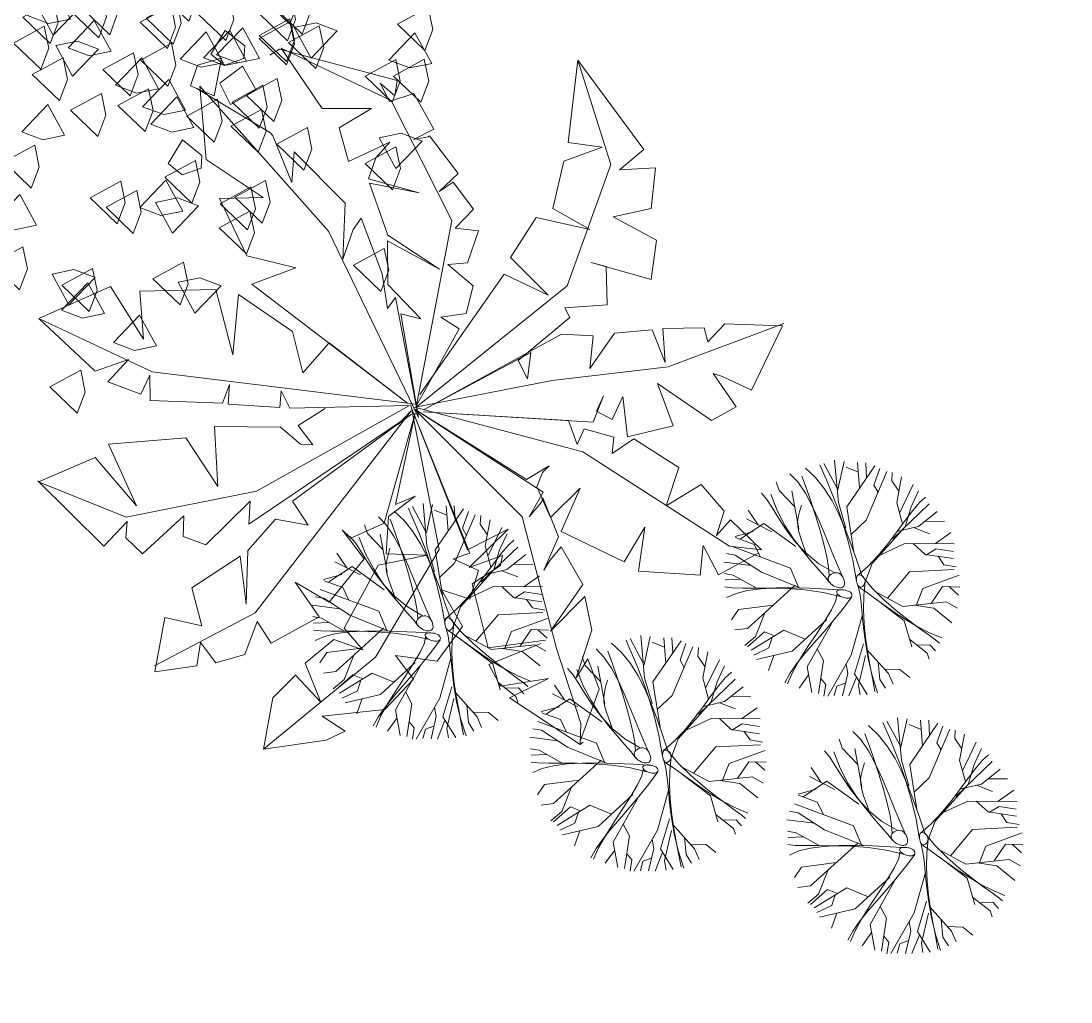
# Model space of a CAD drawing. Header units: metres. Extents: x 2 to 659295185, y -28 to 1124222152.
# Drawn here: x 658249.041 to 658249.581, y 1124143.642 to 1124144.146 of the extents above; entities that cross this region are included whole.
import ezdxf

# ---------------------------------------------------------------- set-up
doc = ezdxf.new("R2010")
doc.units = ezdxf.units.M
doc.header["$MEASUREMENT"] = 0
doc.linetypes.add('0', pattern=[0])
doc.layers.get('0').update_dxf_attribs({"linetype": 'CONTINUOUS'})
doc.layers.add('DPIC_Poligonal P2', color=7, linetype='CONTINUOUS', lineweight=50, true_color=0xcb6291)

# ---------------------------------------------------------------- blocks, each defined once
blk = doc.blocks.new('FRESNO2')
at = {"color": 104, "linetype": '0', "lineweight": 0}
for p, q in [((-0.033133, 1.482375), (-0.01042, 1.605001)), ((0.095371, 1.530395), (0.146164, 1.609675)), ((-0.6998850000000001, 1.269832), (-0.729486, 1.46336)), ((-0.503685, 1.183784), (-0.501721, 1.53555)), ((0.09592200000000001, 1.32882), (-0.033133, 1.482375)), ((0.096302, 1.189572), (0.095371, 1.530395)), ((0.5470119999999999, 1.35796), (0.550337, 1.550237)), ((-0.8472559999999999, 1.083394), (-1.004198, 1.296097)), ((-0.9084700000000001, 1.166357), (-0.896084, 1.355881)), ((-0.077096, 0.9483790000000001), (0.165081, 1.285241)), ((0.688527, 1.168302), (0.5470119999999999, 1.35796)), ((0.704357, 1.260486), (0.789399, 1.415019)), ((0.855932, 1.213757), (0.9078870000000001, 1.360232)), ((-0.637046, 0.8662), (-1.138461, 1.174904)), ((-0.234425, 0.7976949999999999), (-0.6998850000000001, 1.269832)), ((-0.353238, 0.918212), (-0.503685, 1.183784)), ((0.619308, 0.765204), (0.704357, 1.260486)), ((0.664671, 1.029378), (0.855932, 1.213757)), ((1.030939, 0.854899), (1.1564, 1.203282)), ((1.132525, 1.01346), (1.229103, 1.120618)), ((-1.11978, 0.892252), (-1.211133, 1.061474)), ((-0.710292, 0.549195), (-1.161043, 1.061705)), ((-0.539421, 1.107067), (-0.8472559999999999, 1.083394)), ((0.705094, 0.813045), (1.132525, 1.01346)), ((1.051085, 0.9108379999999999), (1.34643, 0.9986360000000001)), ((-1.006249, 0.225007), (-1.46554, 0.815742)), ((-1.235952, 0.6485609999999999), (-1.367479, 0.879801)), ((-1.066425, 0.570175), (-1.283805, 0.948045)), ((-1.165678, 0.742707), (-1.11978, 0.892252)), ((-0.37927, 0.9446180000000001), (-0.637046, 0.8662)), ((-0.067885, 0.4111859999999999), (-0.077096, 0.9483790000000001)), ((0.5846319999999999, 0.677421), (1.030939, 0.854899)), ((1.090778, 0.772367), (1.405648, 0.92084)), ((1.224517, 0.8354299999999999), (1.343979, 0.7622220000000001)), ((1.343979, 0.7622220000000001), (1.480495, 0.819398)), ((-1.28996, 0.589913), (-1.570971, 0.6729729999999999)), ((-1.065355, 0.584792), (-1.235952, 0.6485609999999999)), ((-0.147478, 0.314972), (-0.234425, 0.7976949999999999)), ((0.251665, 0.392955), (0.8377819999999999, 0.640584)), ((0.8377819999999999, 0.640584), (1.547995, 0.746614)), ((0.9928600000000001, 0.663736), (1.090778, 0.772367)), ((1.429831, 0.6155930000000001), (1.584515, 0.7011270000000001)), ((-1.457532, 0.253345), (-1.648322, 0.486858)), ((-1.084343, 0.325449), (-1.066425, 0.570175)), ((-0.186573, 0.532026), (-0.710292, 0.549195)), ((1.16614, 0.359915), (1.606522, 0.6107520000000001)), ((1.394813, 0.224202), (1.655307, 0.521825)), ((1.406681, 0.496924), (1.429831, 0.6155930000000001)), ((-1.274981, 0.176103), (-1.352861, 0.42498)), ((1.08596, 0.175098), (1.16614, 0.359915)), ((1.476309, 0.317313), (1.725384, 0.328561)), ((-1.336669, 0.224831), (-1.692587, 0.308799)), ((-1.083506, 0.024859), (-1.336669, 0.224831)), ((-0.631707, 0.037113), (-1.006249, 0.225007)), ((0.651413, 0.106011), (1.394813, 0.224202)), ((-0.9447450000000001, 0.036227), (-1.707564, 0.141451)), ((-1.214362, 0.010598), (-1.414114, -0.259055)), ((0.641299, 0.010186), (1.352069, -0.104039)), ((-1.316259, -0.126957), (-1.788447, -0.233112)), ((1.081021, -0.06047999999999999), (1.176507, -0.403431)), ((1.352069, -0.104039), (1.786767, -0.449843)), ((-1.414114, -0.259055), (-1.771544, -0.44646)), ((-0.420056, -0.30338), (-0.892494, -0.8178850000000001)), ((1.574731, -0.281168), (1.804584, -0.202624)), ((-0.916277, -0.458302), (-1.691874, -0.671099)), ((-1.571742, -0.341701), (-1.627454, -0.523778)), ((-0.60354, -0.503201), (-0.916277, -0.458302)), ((1.176507, -0.403431), (1.726925, -0.60447)), ((1.332314, -0.4603390000000001), (1.379044, -0.61738)), ((1.370367, -0.474238), (1.529889, -0.413114)), ((1.529889, -0.413114), (1.757759, -0.5251600000000001)), ((-1.627454, -0.523778), (-1.734799, -0.597784)), ((-1.362459, -0.5807180000000001), (-1.4095, -0.698072)), ((-0.628019, -0.62352), (-0.8636729999999999, -0.95681)), ((0.53215, -0.6229020000000001), (0.372252, -0.910408)), ((0.5101399999999999, -0.586515), (0.694444, -1.217672)), ((1.379044, -0.61738), (1.71976, -0.678014)), ((-1.4095, -0.698072), (-1.664365, -0.784067)), ((0.533118, -0.693882), (1.499715, -0.8543040000000001)), ((0.977974, -0.767713), (1.358873, -1.13952)), ((1.13688, -0.794086), (1.519399, -0.678937)), ((1.519399, -0.678937), (1.730763, -0.723202)), ((-0.892494, -0.8178850000000001), (-1.651176, -0.8688049999999999)), ((-1.428028, -0.8538290000000001), (-1.600025, -1.006901)), ((-1.238358, -0.8410979999999999), (-1.523476, -1.105357)), ((-0.8636729999999999, -0.95681), (-1.333865, -1.401922)), ((0.372252, -0.910408), (0.668832, -1.81946)), ((1.499715, -0.8543040000000001), (1.637431, -0.988049)), ((-1.418045, -1.007639), (-1.362222, -1.201129)), ((-1.015356, -1.085561), (-1.411157, -1.278743)), ((-1.026186, -1.110655), (-1.19443, -1.500501)), ((-0.172011, -1.179728), (-0.562158, -1.624429)), ((0.694444, -1.217672), (0.7397859999999999, -1.691744)), ((0.935533, -1.133319), (0.9979549999999999, -1.52851)), ((1.358873, -1.13952), (1.548543, -1.12679)), ((0.52385, -1.375071), (0.431622, -1.566087)), ((0.711755, -1.398663), (0.93214, -1.762001)), ((0.9777370000000001, -1.40051), (1.132988, -1.579269)), ((-0.402205, -1.44211), (-0.447868, -1.780207)), ((0.113931, -1.476094), (0.200144, -1.901952)), ((0.431622, -1.566087), (0.526814, -1.854043)), ((0.9979549999999999, -1.52851), (1.061806, -1.646787)), ((0.160041, -1.703854), (0.07709099999999999, -1.963553)), ((0.287343, -1.700539), (0.516848, -1.871147)), ((0.7397859999999999, -1.691744), (0.803636, -1.810021)), ((-0.447868, -1.780207), (-0.524057, -1.899128))]:
    blk.add_line(p, q, dxfattribs=at)
at = {"color": 100, "linetype": '0', "lineweight": 0}
for points in [[(-0.049097, 0.099957), (-0.058687890625, 0.2254140078125), (-0.0658955625, 0.3789904375), (-0.073703140625, 0.5547851484374999), (-0.08509375, 0.746897), (-0.103050515625, 0.9494248515625), (-0.1305565625, 1.1564675625), (-0.170595015625, 1.3621239921875), (-0.226149, 1.560493)], [(-0.213494, 0.014841), (-0.163194759765625, 0.2552464765625), (-0.134423390625, 0.5061092500000001), (-0.122266044921875, 0.7558382109375), (-0.121808875, 0.99284225), (-0.1281380332031249, 1.2055302578125), (-0.1363396718749999, 1.382311125), (-0.1414999433593749, 1.5115937421875), (-0.1387049999999999, 1.581787)], [(-0.05762100000000001, 0.05700599999999999), (0.0134538359375, 0.15182436328125), (0.1169734375, 0.26081840625), (0.2461335703125, 0.38577680859375), (0.39413, 0.52848825), (0.5541584921875, 0.69074141015625), (0.7194148125000001, 0.87432496875), (0.8830947265625, 1.08102760546875), (1.038394, 1.312638)], [(-0.174971, 0.11), (0.008961488281249985, 0.22618087890625), (0.18012234375, 0.35547478125), (0.34047865234375, 0.49542285546875), (0.4919975, 0.64356625), (0.6366459726562499, 0.79744611328125), (0.7763911562499999, 0.95460359375), (0.9132001367187499, 1.11257983984375), (1.04904, 1.268916)], [(-0.157045, 0.119539), (-0.453846, 0.022969), (-1.206638, 0.071233), (-1.502048, -0.04701499999999999), (-1.764383, -0.110895)], [(-0.16617, -0.041671), (-0.378590673828125, -0.0008140781249999997), (-0.6058807656249999, 0.018860125), (-0.838588880859375, 0.02340251562500001), (-1.067263625, 0.01886400000000001), (-1.282453603515625, 0.01129548437500001), (-1.474707421875, 0.006747875000000004), (-1.634573685546875, 0.011272078125), (-1.752601, 0.03091899999999999)], [(-0.09754600000000001, 0.002749), (-0.31380890234375, -0.241470884765625), (-0.50441728125, -0.486048578125), (-0.6699200195312499, -0.723351013671875), (-0.810866, -0.9457451250000001), (-0.9278041054687499, -1.145597845703125), (-1.02128321875, -1.315276109375), (-1.09185222265625, -1.447146849609375), (-1.14006, -1.533577)], [(-0.213494, 0.014841), (-0.353346462890625, -0.2016495703125), (-0.488813828125, -0.4160270625), (-0.6155528105468749, -0.6286237734375), (-0.729220125, -0.8397720000000001), (-0.825472486328125, -1.0498040390625), (-0.899966609375, -1.2590521875), (-0.948359208984375, -1.4678487421875), (-0.966307, -1.676526)], [(0.136447, 0.093712), (0.373256560546875, 0.10238066796875), (0.607224734375, 0.10002740625), (0.835559634765625, 0.09116981640625), (1.055469375, 0.0803255), (1.264162068359375, 0.07201205859375), (1.458845828125, 0.07074709374999999), (1.636728767578125, 0.08104820703124999), (1.795019, 0.107433)], [(0.247915, -0.104779), (0.33313917578125, -0.058454912109375), (0.48192671875, -0.02494910937500001), (0.67775777734375, 0.0001000917968749903), (0.9041125, 0.02105437499999999), (1.14447103515625, 0.04227542382812498), (1.38231353125, 0.06812492187499998), (1.60112013671875, 0.102964552734375), (1.784371, 0.151156)], [(0.111612, -0.037888), (0.273860109375, -0.268897775390625), (0.4343521875, -0.492198453125), (0.592498734375, -0.702893060546875), (0.74771025, -0.896084625), (0.899397234375, -1.066876173828125), (1.0469701875, -1.210370734375), (1.189839609375, -1.321671333984375), (1.327416, -1.395881)], [(0.237923, -0.041824), (0.35502107421875, -0.28965385546875), (0.49340890625, -0.52646609375), (0.64320653515625, -0.74867672265625), (0.7945340000000001, -0.9527017499999999), (0.93751133984375, -1.13495718359375), (1.06225859375, -1.29185903125), (1.15889580078125, -1.41982330078125), (1.217543, -1.515266)], [(-0.019199, -0.207989), (-0.1047274609375, -0.3756350546875), (-0.213484125, -0.5700521249999999), (-0.3346656640625, -0.7824916953125), (-0.45746875, -1.00420525), (-0.5710900546875, -1.2264442734375), (-0.66472625, -1.44046025), (-0.7275740078124999, -1.6375046640625), (-0.7488299999999999, -1.808829)], [(0.176418, -0.307941), (0.149532861328125, -0.414763119140625), (0.123125203125, -0.559032515625), (0.091871912109375, -0.734197998046875), (0.050449875, -0.933708375), (-0.006464021484375005, -1.151012455078125), (-0.084192890625, -1.379559046875), (-0.188059845703125, -1.612796958984375), (-0.323388, -1.844175)], [(0.096085, -0.374582), (0.002041134765625003, -0.460688537109375), (-0.107547359375, -0.584407234375), (-0.228102330078125, -0.7373097207031251), (-0.355045625, -0.9109676250000001), (-0.483799091796875, -1.096952576171875), (-0.609784578125, -1.286836203125), (-0.7284239316406249, -1.472190134765625), (-0.835139, -1.644586)], [(0.01269, -0.345009), (0.0514774609375, -0.611801654296875), (0.0473294375, -0.865052109375), (0.01152232031250001, -1.102341228515625), (-0.04466749999999999, -1.321249875), (-0.1099636328125, -1.519358912109375), (-0.1730896875, -1.694249203125), (-0.2227692734375, -1.843501611328125), (-0.247726, -1.964697)]]:
    blk.add_lwpolyline(points, dxfattribs=at)
for points in [[(-0.1686326666666667, -0.03880533333333333), (-0.1533214348958334, -0.03555932942708333), (-0.13661725, -0.02763211458333333), (-0.1193785026041667, -0.01595638411458333), (-0.1024635833333334, -0.001464833333333333), (-0.08673088281250002, 0.01490984244791667), (-0.07303879166666669, 0.03223494791666667), (-0.06224570052083335, 0.04957778776041666), (-0.05521, 0.06600566666666667), (-0.05255468880208333, 0.08073366796875), (-0.05396119791666667, 0.09356798958333333), (-0.05887556640625, 0.1044626080729167), (-0.06674383333333334, 0.1133715), (-0.07701203776041667, 0.1202486419270833), (-0.08912621875, 0.1250480104166667), (-0.1025324153645833, 0.12772358203125), (-0.1166766666666667, 0.1282293333333333), (-0.1310404088541667, 0.1265407747395833), (-0.1452466666666667, 0.1227195520833333), (-0.1589538619791667, 0.1168488450520833), (-0.1718204166666667, 0.1090118333333333), (-0.1835047526041667, 0.09929169661458333), (-0.1936652916666667, 0.08777161458333332), (-0.2019604557291667, 0.07453476692708332), (-0.2080486666666667, 0.05966433333333333), (-0.2116514674479167, 0.04337888671875), (-0.2127428854166667, 0.02643857291666666), (-0.2113600690104167, 0.00973893098958333), (-0.2075401666666667, -0.005824500000000002), (-0.2013203268229167, -0.01935618098958334), (-0.1927376979166667, -0.02996057291666667), (-0.1818294283854167, -0.03674213671875)], [(0.09370083333333334, 0.025075), (0.09763373209635418, 0.004156678710937501), (0.1051169296875, -0.0183395078125), (0.1154531155598958, -0.0414073935546875), (0.1279449791666667, -0.06404081249999999), (0.1418952099609375, -0.08523359863281249), (0.1566064973958333, -0.1039795859375), (0.1713815309244792, -0.1192726083984375), (0.185523, -0.1301065), (0.1984244449869792, -0.1357243486328125), (0.2098428098958333, -0.1363662578125), (0.2196258896484375, -0.1325215849609375), (0.2276214791666667, -0.1246796875), (0.2336773733723958, -0.1133299228515625), (0.2376413671875, -0.0989616484375), (0.2393612555338542, -0.0820642216796875), (0.2386848333333333, -0.063127), (0.2355306858723958, -0.0426824091796875), (0.2301005598958333, -0.0214351484375), (0.2226669925130209, -0.0001329853515624993), (0.2135025208333333, 0.0204763125), (0.2028796819661458, 0.0396449775390625), (0.1910710130208333, 0.0566252421875), (0.1783490511067709, 0.0706693388671875), (0.1649863333333333, 0.08102949999999999), (0.1513061370442708, 0.0871210791015625), (0.1378347005208334, 0.0890119140625), (0.1251490022786458, 0.08693296386718749), (0.1138260208333333, 0.0811151875), (0.1044427347005208, 0.0717895439453125), (0.09757612239583334, 0.0591869921875), (0.09380316243489584, 0.04353849121093751)], [(-0.02459566666666667, -0.2816205), (-0.01548702506510417, -0.3049721549479166), (-0.0009895963541666716, -0.3255642708333333), (0.01762012532552083, -0.34298401171875), (0.03906564583333332, -0.3568185416666667), (0.06207047102864582, -0.3666550247395833), (0.08535810677083332, -0.3720806249999999), (0.1076520589192708, -0.3726825065104166), (0.1276758333333333, -0.3680478333333333), (0.1443861090494792, -0.3579783665364583), (0.1576722578125, -0.3431342552083333), (0.1676568245442708, -0.3243902454427083), (0.1744623541666667, -0.3026210833333333), (0.1782113916015625, -0.2787015149739583), (0.1790264817708333, -0.2535062864583333), (0.1770301695963542, -0.2279101438802083), (0.172345, -0.2027878333333333), (0.1651150524088542, -0.1789787044270833), (0.1555705442708333, -0.1571805208333333), (0.1439632275390625, -0.1380556497395833), (0.1305448541666667, -0.1222664583333333), (0.1155671761067708, -0.1104753138020833), (0.09928194531250001, -0.1033445833333333), (0.08194091373697918, -0.1015366341145833), (0.06379583333333333, -0.1057138333333333), (0.04520686360677083, -0.1162407740885417), (0.02696779427083333, -0.132290953125), (0.009980822591145827, -0.1527400930989583), (-0.004851854166666674, -0.1764639166666666), (-0.01662803873697917, -0.202338146484375), (-0.02444553385416668, -0.2292385052083333), (-0.02740214225260418, -0.2560407154947916)]]:
    blk.add_lwpolyline(points, close=True, dxfattribs=at)
at = {"color": 3, "linetype": '0', "lineweight": 0}
blk.add_lwpolyline([(0.075343, -0.813753), (-0.01242642187500001, -0.959836896484375), (-0.08198856250000001, -1.071059046875), (-0.139900859375, -1.153983392578125), (-0.19272075, -1.215173875), (-0.247005671875, -1.261194435546875), (-0.3093130625, -1.298609015625), (-0.3862003593750001, -1.333981556640625), (-0.4842250000000001, -1.373876)], dxfattribs=at)
at = {"color": 104, "linetype": '0', "lineweight": 0}
blk.add_lwpolyline([(0.064814, -1.049086), (0.092542, -1.650265), (0.495555, -1.783703)], dxfattribs=at)
blk = doc.blocks.new('ARREGLO8')
at = {"color": 104, "linetype": 'Continuous', "lineweight": 0}
for points in [[(-0.1416336759927503, 0.350978681808634), (-0.1391776119927499, 0.3767685058085917), (-0.1539145719927575, 0.3720792898086174), (-0.1637388279927592, 0.3603571138085826)], [(-0.2604254660618466, 0.2919461431748189), (-0.2579694020618462, 0.3177359671747766), (-0.2727063620618537, 0.3130467511748023), (-0.2825306180618554, 0.3013245751747675)], [(-0.2928546145323025, 0.2850651235060013), (-0.2670647905323449, 0.2826090595060009), (-0.2717540065323192, 0.2973460195060085), (-0.283476182532354, 0.3071702755060102)], [(-0.1045458761940949, 0.262795864879898), (-0.1020898121940945, 0.2885856888798557), (-0.1168267721941021, 0.2838964728798814), (-0.1266510281941038, 0.2721742968798466)], [(-0.1277257216187166, 0.2581546120278304), (-0.1252696576187162, 0.2839444360277881), (-0.1400066176187238, 0.2792552200278138), (-0.1498308736187255, 0.267533044027779)], [(-0.1179813842011441, 0.2531613366807832), (-0.1155253202011437, 0.2789511606807409), (-0.1302622802011513, 0.2742619446807666), (-0.140086536201153, 0.2625397686807318)], [(-0.04891421576215293, 0.2488722473609144), (-0.04645815176215251, 0.2746620713608721), (-0.06119511176216008, 0.2699728553608978), (-0.07101936776216178, 0.258250679360863)], [(-0.02366462881956011, 0.2572492932900303), (0.002125195180397554, 0.2547932292900299), (-0.00256402081957674, 0.2695301892900375), (-0.01428619681961152, 0.2793544452900392)], [(0.05307713551904669, 0.2395897416567792), (0.05553319951904712, 0.2653795656567368), (0.04079623951903955, 0.2606903496567625), (0.03097198351903785, 0.2489681736567277)], [(-0.1074622890953947, 0.2139784474405246), (-0.08167246509543702, 0.2115223834405242), (-0.08636168109541131, 0.2262593434405318), (-0.09808385709544609, 0.2360835994405335)], [(-0.01902337596749248, 0.215525587232122), (0.006766448032465178, 0.2130695232321216), (0.002077232032490883, 0.2278064832321292), (-0.009644943967543895, 0.2376307392321308)], [(-0.2465175116878129, 0.1991220733940153), (-0.2440614476878125, 0.224911897393973), (-0.25879840768782, 0.2202226813939987), (-0.2686226636878217, 0.2085005053939639)], [(-0.2250811666406491, 0.2024601419518959), (-0.2226251026406487, 0.2282499659518535), (-0.2373620626406563, 0.2235607499518792), (-0.247186318640658, 0.2118385739518445)], [(-0.2233376662631912, 0.203763326246083), (-0.2208816022631908, 0.2295531502460406), (-0.2356185622631983, 0.2248639342460663), (-0.2454428182632, 0.2131417582460315)], [(-0.1944818167115727, 0.2236627484112006), (-0.2015153527115672, 0.2064697244112068), (-0.182759064711604, 0.201557596411206), (-0.1757255287116095, 0.2162945564111993), (-0.1874482807115783, 0.2212066844112002)], [(-0.136138721219254, 0.2227972152596891), (-0.136138721219254, 0.2056041912596811), (-0.1173830092192247, 0.2080602552596815), (-0.1173830092192247, 0.2203411512596887), (-0.1291051852192595, 0.2277093432596899)], [(-0.2367731742702404, 0.1941287980469681), (-0.2343171102702399, 0.2199186220469258), (-0.2490540702702475, 0.2152294060469515), (-0.2588783262702492, 0.2035072300469167)], [(-0.06745807639543955, 0.1931777772849799), (-0.06500201239543912, 0.2189676012849375), (-0.0797389723954467, 0.2142783852849632), (-0.08956322839544839, 0.2025562092849285)], [(-0.2467138722736877, 0.1882805692709795), (-0.2442578082736873, 0.2140703932709371), (-0.2589947682736948, 0.2093811772709628), (-0.2688190242736965, 0.1976590012709281)], [(-0.2222073208381516, 0.1902884931233757), (-0.196417496838194, 0.1878324291233753), (-0.2011067128381683, 0.2025693891233828), (-0.2128288888382031, 0.2123936451233845)], [(-0.2152003543470755, 0.1844079634680753), (-0.1894105303471179, 0.1819518994680749), (-0.1940997463470922, 0.1966888594680825), (-0.2058219223471269, 0.2065131154680842)], [(-0.1569698167115803, 0.184364572411198), (-0.1311799927116226, 0.1819085084111975), (-0.1358692087115969, 0.1966454684112051), (-0.1475913847116317, 0.2064697244112068)], [(-0.06571465455004954, 0.1805572030229641), (-0.06325859055004912, 0.2063470270229217), (-0.07799555055005669, 0.2016578110229474), (-0.08781980655005839, 0.1899356350229127)], [(-0.2044157014044004, 0.172516730987013), (-0.1786258774044427, 0.1700606669870126), (-0.183315093404417, 0.1847976269870202), (-0.1950372694044518, 0.1946218829870219)], [(-0.1629008040093822, 0.172516730987013), (-0.1371109800094246, 0.1700606669870126), (-0.1418001960093989, 0.1847976269870202), (-0.1535223720094336, 0.1946218829870219)], [(-0.1629008040093822, 0.1488210481385295), (-0.1371109800094246, 0.1463649841385291), (-0.1418001960093989, 0.1611019441385366), (-0.1535223720094336, 0.1709262001385383)], [(-0.1862498664645358, 0.1341452386511648), (-0.1837938024645354, 0.1599350626511225), (-0.1985307624645429, 0.1552458466511482), (-0.2083550184645446, 0.1435236706511134)], [(-0.1815564729716925, 0.1328420543569919), (-0.1791004089716921, 0.1586318783569496), (-0.1938373689716997, 0.1539426623569753), (-0.2036616249717014, 0.1422204863569405)], [(-0.1400894004668203, 0.1328420543569919), (-0.1376333364668199, 0.1586318783569496), (-0.1523702964668274, 0.1539426623569753), (-0.1621945524668291, 0.1422204863569405)], [(-0.1629008040093822, 0.1073539756336572), (-0.1371109800094246, 0.1048979116336568), (-0.1418001960093989, 0.1196348716336644), (-0.1535223720094336, 0.1294591276336661)], [(-0.1074383606079721, 0.09701549790906228), (-0.1049822966079716, 0.1228053219090199), (-0.1197192566079792, 0.1181161059090456), (-0.1295435126079809, 0.1063939299090109)], [(-0.1578611626031829, 0.0913271569619738), (-0.1554050986031825, 0.1171169809619315), (-0.1701420586031901, 0.1124277649619572), (-0.1799663146031918, 0.1007055889619224)], [(-0.1629008040093822, 0.07181045136093189), (-0.1371109800094246, 0.06935438736093147), (-0.1418001960093989, 0.08409134736093904), (-0.1535223720094336, 0.09391560336094074)], [(-0.1163937176183367, 0.0735355375282225), (-0.1139376536183363, 0.09932536152818017), (-0.1286746136183439, 0.09463614552820587), (-0.1384988696183456, 0.0829139695281711)], [(-0.1341654797546994, 0.06760455023042056), (-0.131709415754699, 0.09339437423037822), (-0.1464463757547065, 0.08870515823040392), (-0.1562706317547082, 0.07698298223036915)]]:
    blk.add_lwpolyline(points, close=True, dxfattribs=at)
at = {"color": 40, "linetype": 'Continuous', "lineweight": 0}
for points in [[(-0.201356235085612, 0.3140307541920038), (-0.1989001710856115, 0.3398205781919614), (-0.2136371310856191, 0.3351313621919871), (-0.2234613870856208, 0.3234091861919524)], [(-0.2338079715608359, 0.2212066844112002), (-0.2313519075608355, 0.2469965084111578), (-0.246088867560843, 0.2423072924111835), (-0.2559131235608447, 0.2305851164111488)], [(-0.1874482807115783, 0.2212066844112002), (-0.1849922167115778, 0.2469965084111578), (-0.1997291767115854, 0.2423072924111835), (-0.2095534327115871, 0.2305851164111488)], [(-0.1642684352869566, 0.2258479372632678), (-0.1618123712869561, 0.2516377612632255), (-0.1765493312869637, 0.2469485452632512), (-0.1863735872869654, 0.2352263692632164)], [(-0.1777039432940057, 0.216213409064153), (-0.1752478792940053, 0.2420032330641106), (-0.1899848392940129, 0.2373140170641364), (-0.1998090952940146, 0.2255918410641016)], [(-0.1086367748550146, 0.2119243197442842), (-0.1061807108550141, 0.2377141437442418), (-0.1209176708550217, 0.2330249277442675), (-0.1307419268550234, 0.2213027517442328)], [(-0.006645423573814924, 0.2026418140401489), (-0.0041893595738145, 0.2284316380401066), (-0.01892631957382207, 0.2237424220401323), (-0.02875057557382377, 0.2120202460400975)], [(-0.2106281261362, 0.160870961483198), (-0.2081720621361995, 0.1866607854831557), (-0.2229090221362071, 0.1819715694831814), (-0.2327332781362088, 0.1702493934831466)], [(-0.1271806354883012, 0.1562298496683496), (-0.1247245714883007, 0.1820196736683073), (-0.1394615314883083, 0.177330457668333), (-0.14928578748831, 0.1656082816682982)], [(-0.1613399249199716, 0.149179163283307), (-0.1588838609199712, 0.1749689872832647), (-0.1736208209199788, 0.1702797712832904), (-0.1834450769199805, 0.1585575952832556)], [(-0.04836912963173745, 0.1191001089262471), (-0.04591306563173703, 0.1448899329262048), (-0.0606500256317446, 0.1402007169262305), (-0.0704742816317463, 0.1284785409261957)], [(-0.1642684352869566, 0.09589412674036168), (-0.1618123712869561, 0.1216839507403193), (-0.1765493312869637, 0.1169947347403451), (-0.1863735872869654, 0.1052725587403103)]]:
    blk.add_lwpolyline(points, close=True, dxfattribs=at)
at = {"color": 213, "linetype": 'Continuous', "lineweight": 0}
for points in [[(-0.2117652140906756, 0.3326567916269525), (-0.2375550380906333, 0.3351128556269529), (-0.232865822090659, 0.3203758956269454), (-0.2211436460906242, 0.3105516396269437)], [(-0.04841421286607783, 0.2860527089177012), (-0.0742040368660355, 0.2885087729177016), (-0.0695148208660612, 0.273771812917694), (-0.05779264486602642, 0.2639475569176923)], [(-0.2349711962765753, 0.2399374099284515), (-0.2607610202765329, 0.2423934739284519), (-0.2560718042765586, 0.2276565139284443), (-0.2443496282765238, 0.2178322579284426)], [(-0.0818114035677695, 0.2399374099284515), (-0.1076012275677272, 0.2423934739284519), (-0.1029120115677529, 0.2276565139284443), (-0.09118983556771809, 0.2178322579284426)], [(0.0008357024565270876, 0.2147536611968448), (-0.02495412154343057, 0.2172097251968452), (-0.02026490554345628, 0.2024727651968377), (-0.008542729543421501, 0.192648509196836)], [(-0.1235822561247204, 0.1194021194818831), (-0.1493720801246781, 0.1218581834818835), (-0.1446828641247038, 0.1071212234818759), (-0.132960688124669, 0.09729696748187422)], [(-0.137505873643704, 0.09158628926591206), (-0.1632956976436617, 0.09404235326591248), (-0.1586064816436874, 0.07930539326590491), (-0.1468843056436526, 0.06948113726590321)]]:
    blk.add_lwpolyline(points, close=True, dxfattribs=at)
at = {"color": 3, "linetype": 'Continuous', "lineweight": 0}
for points in [[(-0.2899847181231934, 0.272078229546814), (-0.287528654123193, 0.2978680535467717), (-0.3022656141232005, 0.2931788375467974), (-0.3120898701232022, 0.2814566615467626)], [(-0.2482610120652851, 0.2767194823988817), (-0.2458049480652846, 0.3025093063988393), (-0.2605419080652922, 0.297820090398865), (-0.2703661640652939, 0.2860979143988303)], [(-0.1740854124679743, 0.2581546120278304), (-0.1716293484679738, 0.2839444360277881), (-0.1863663084679814, 0.2792552200278138), (-0.1961905644679831, 0.267533044027779)], [(-0.1509055670433384, 0.1978188890998283), (-0.1484495030433379, 0.2236087130997859), (-0.1631864630433455, 0.2189194970998116), (-0.1730107190433472, 0.2071973210997768)], [(-0.213237528711602, 0.1991015324112055), (-0.213237528711602, 0.1819085084111975), (-0.1944818167115727, 0.184364572411198), (-0.1944818167115727, 0.1966454684112051), (-0.2062039927116075, 0.2040136604112064)], [(-0.1733812087115894, 0.2040136604112064), (-0.1968261367115929, 0.1917327644111992), (-0.182759064711604, 0.1819085084111975), (-0.1686919927116151, 0.1868206364112126)], [(0.01135342946112416, 0.1560480365428774), (0.01380949346112459, 0.181837860542835), (-0.0009274665388829817, 0.1771486445428607), (-0.01075172253888468, 0.1654264685428259)], [(-0.2052521558201761, 0.1328420543569919), (-0.2027960918201757, 0.1586318783569496), (-0.2175330518201832, 0.1539426623569753), (-0.2273573078201849, 0.1422204863569405)], [(-0.1045458761940949, 0.1328420543569919), (-0.1020898121940945, 0.1586318783569496), (-0.1168267721941021, 0.1539426623569753), (-0.1266510281941038, 0.1422204863569405)], [(-0.03758824633854374, 0.1413499876348112), (-0.01179842233858608, 0.1388939236348108), (-0.01648763833856037, 0.1536308836348184), (-0.02820981433859515, 0.1634551396348201)], [(-0.0979239692665459, 0.1181701422101753), (-0.07213414526658823, 0.1157140782101749), (-0.07682336126656253, 0.1304510382101824), (-0.08854553726659731, 0.1402752942101841)]]:
    blk.add_lwpolyline(points, close=True, dxfattribs=at)

msp = doc.modelspace()

# ---------------------------------------------------------------- linework, layer by layer
at = {"layer": 'DPIC_Poligonal P2', "color": 3, "lineweight": 0}
for p, q in [((658249.1742530578, 1124144.131685829), (658249.1692443588, 1124144.128755855)), ((658249.2346984694, 1124144.115588835), (658249.1742530578, 1124144.131685829)), ((658249.1961969725, 1124144.101198018), (658249.1750177528, 1124144.132266464)), ((658249.1750177528, 1124144.132266464), (658249.2316009837, 1124144.10537859)), ((658249.327718557, 1124144.126158512), (658249.3227471664, 1124144.083778961)), ((658249.3616681456, 1124144.080152224), (658249.327718557, 1124144.126158512)), ((658249.3446157641, 1124144.072443176), (658249.327718557, 1124144.126158512)), ((658249.1694713578, 1124144.088763493), (658249.1316602862, 1124144.111569055)), ((658249.133189676, 1124144.112730326), (658249.1994429978, 1124144.038176772)), ((658249.1364754547, 1124144.075060504), (658249.133189676, 1124144.112730326)), ((658249.2260577314, 1124144.114266774), (658249.2334745385, 1124144.107674332)), ((658249.2308362889, 1124144.104797955), (658249.2260577314, 1124144.114266774)), ((658249.2334745385, 1124144.107674332), (658249.2346984694, 1124144.115588835)), ((658249.2433005011, 1124144.109023192), (658249.2308362889, 1124144.104797955)), ((658249.2536223108, 1124144.090666188), (658249.2433005011, 1124144.109023192)), ((658249.2215072209, 1124144.10120695), (658249.1961969725, 1124144.101198018)), ((658249.2049517339, 1124144.091255757), (658249.2215072209, 1124144.10120695)), ((658249.2316009837, 1124144.10537859), (658249.2628718716, 1124144.043554346)), ((658249.2096915852, 1124144.073899233), (658249.2049517339, 1124144.091255757)), ((658249.2431843829, 1124144.085360077), (658249.2536223108, 1124144.090666188)), ((658249.1707329474, 1124144.087101983), (658249.1694713578, 1124144.088763493)), ((658249.1805191563, 1124144.063099419), (658249.1707329474, 1124144.087101983)), ((658249.250639896, 1124144.086655339), (658249.2431843829, 1124144.085360077)), ((658249.251404591, 1124144.087235974), (658249.250639896, 1124144.086655339)), ((658249.2661231343, 1124144.067851693), (658249.251404591, 1124144.087235974)), ((658249.230987971, 1124144.083957619), (658249.2096915852, 1124144.073899233)), ((658249.2238379166, 1124144.075909123), (658249.230987971, 1124144.083957619)), ((658249.3402577365, 1124144.081358159), (658249.3204143756, 1124144.07414935)), ((658249.3227471664, 1124144.083778961), (658249.3402577365, 1124144.081358159)), ((658249.3490888624, 1124144.06972759), (658249.3616681456, 1124144.080152224)), ((658249.1658372242, 1124144.055443968), (658249.1364754547, 1124144.075060504)), ((658249.1817817932, 1124144.078901628), (658249.1805191563, 1124144.063099419)), ((658249.2078933475, 1124144.052451463), (658249.1817817932, 1124144.078901628)), ((658249.2199757361, 1124144.065118243), (658249.2238379166, 1124144.075909123)), ((658249.3204143756, 1124144.07414935), (658249.3147926637, 1124144.049798406)), ((658249.322131011, 1124144.009966835), (658249.3446157641, 1124144.072443176)), ((658249.3676319275, 1124144.070710203), (658249.3490888624, 1124144.06972759)), ((658249.3654131602, 1124144.049816271), (658249.3676319275, 1124144.070710203)), ((658249.2460119731, 1124144.057820105), (658249.2199757361, 1124144.065118243)), ((658249.2299910393, 1124144.036050754), (658249.2204726307, 1124144.062876098)), ((658249.2204726307, 1124144.062876098), (658249.2460119731, 1124144.057820105)), ((658249.2562584657, 1124144.058615128), (658249.2661231343, 1124144.067851693)), ((658249.2635612494, 1124144.063287008), (658249.2562584657, 1124144.058615128)), ((658249.2740744945, 1124144.049441093), (658249.2635612494, 1124144.063287008)), ((658249.1433179551, 1124144.054934796), (658249.1658372242, 1124144.055443968)), ((658249.157309462, 1124144.025393866), (658249.1433179551, 1124144.054934796)), ((658249.2068210986, 1124144.023696625), (658249.2078933475, 1124144.052451463)), ((658249.2646303555, 1124144.039650691), (658249.2740744945, 1124144.049441093)), ((658249.3147926637, 1124144.049798406), (658249.333870282, 1124144.038962861)), ((658249.3458375997, 1124144.045430243), (658249.3654131602, 1124144.049816271)), ((658249.2161512143, 1124144.044751348), (658249.2120599394, 1124144.039025392)), ((658249.2269312124, 1124144.016264495), (658249.2161512143, 1124144.044751348)), ((658249.2628718716, 1124144.043554346), (658249.2446290279, 1124143.948499907)), ((658249.3063046553, 1124144.045099728), (658249.2929983359, 1124144.024518446)), ((658249.333870282, 1124144.038962861), (658249.3063046553, 1124144.045099728)), ((658249.3681267273, 1124144.033540621), (658249.3458375997, 1124144.045430243)), ((658249.1994429978, 1124144.038176772), (658249.2456991817, 1124143.942327308)), ((658249.2120599394, 1124144.039025392), (658249.2068210986, 1124144.023696625)), ((658249.2564854649, 1124144.018622766), (658249.2299910393, 1124144.036050754)), ((658249.2765589672, 1124144.038230368), (658249.2646303555, 1124144.039650691)), ((658249.2709759612, 1124144.021767128), (658249.2765589672, 1124144.038230368)), ((658249.2299512856, 1124144.01069933), (658249.229723239, 1124144.033227974)), ((658249.229723239, 1124144.033227974), (658249.2564854649, 1124144.018622766)), ((658249.36548743, 1124144.013200525), (658249.3681267273, 1124144.033540621)), ((658249.1825046396, 1124144.019203402), (658249.157309462, 1124144.025393866)), ((658249.260729469, 1124144.020972105), (658249.2709759612, 1124144.021767128)), ((658249.2738809638, 1124144.010002567), (658249.260729469, 1124144.020972105)), ((658249.2929983359, 1124144.024518446), (658249.3124577779, 1124144.005241358)), ((658249.3422421721, 1124144.019998424), (658249.3346339295, 1124144.022079777)), ((658249.3346339295, 1124144.022079777), (658249.36548743, 1124144.013200525)), ((658249.3427380192, 1124144.00029256), (658249.3422421721, 1124144.019998424)), ((658249.1599466644, 1124144.010806525), (658249.1825046396, 1124144.019203402)), ((658249.229721144, 1124143.998300537), (658249.2269312124, 1124144.016264495)), ((658249.2898244855, 1124144.015996508), (658249.2463498532, 1124143.954172265)), ((658249.3124577779, 1124144.005241358), (658249.2898244855, 1124144.015996508)), ((658249.050408051, 1124143.993119487), (658249.0872274284, 1124144.009725652)), ((658249.0872274284, 1124144.009725652), (658249.104277715, 1124143.982507262)), ((658249.2402322941, 1124143.949527184), (658249.1599466644, 1124144.010806525)), ((658249.2469639137, 1124143.993056954), (658249.2299512856, 1124144.01069933)), ((658249.2442848628, 1124143.947365435), (658249.322131011, 1124144.009966835)), ((658249.2701715127, 1124143.99583507), (658249.2738809638, 1124144.010002567)), ((658249.1023675491, 1124144.007251252), (658249.1414799638, 1124144.008135604)), ((658249.104277715, 1124143.982507262), (658249.1023675491, 1124144.007251252)), ((658249.1414799638, 1124144.008135604), (658249.1501186067, 1124143.974530228)), ((658249.1501186067, 1124143.974530228), (658249.1530644104, 1124144.005580809)), ((658249.1530644104, 1124144.005580809), (658249.1808204252, 1124143.986491312)), ((658249.2338124186, 1124144.004026492), (658249.229721144, 1124143.998300537)), ((658249.2456991817, 1124143.942327308), (658249.2338124186, 1124144.004026492)), ((658249.3210598096, 1124143.998675715), (658249.3427380192, 1124144.00029256)), ((658249.3236593533, 1124143.993664386), (658249.3210598096, 1124143.998675715)), ((658249.050408051, 1124143.993119487), (658249.0793105845, 1124143.966169083)), ((658249.1085970366, 1124143.965704574), (658249.050408051, 1124143.993119487)), ((658249.2456991817, 1124143.942327308), (658249.2365646918, 1124143.995638547)), ((658249.2365646918, 1124143.995638547), (658249.2469639137, 1124143.993056954)), ((658249.2572104061, 1124143.993851978), (658249.2701715127, 1124143.99583507)), ((658249.2665771326, 1124143.987866969), (658249.2572104061, 1124143.993851978)), ((658249.2969713972, 1124143.971653849), (658249.3236593533, 1124143.993664386)), ((658249.2446290279, 1124143.948499907), (658249.2665771326, 1124143.987866969)), ((658249.3658682061, 1124143.987295265), (658249.346560446, 1124143.985732017)), ((658249.3725579771, 1124143.970546175), (658249.3658682061, 1124143.987295265)), ((658249.3927078441, 1124143.988465468), (658249.3713737997, 1124143.987983095)), ((658249.3713737997, 1124143.987983095), (658249.3725579771, 1124143.970546175)), ((658249.3742400961, 1124143.968330828), (658249.4336633576, 1124143.990637749)), ((658249.3946190577, 1124143.981185196), (658249.3927078441, 1124143.988465468)), ((658249.4032985015, 1124143.990394963), (658249.3946190577, 1124143.981185196)), ((658249.4330054837, 1124143.989376618), (658249.4032985015, 1124143.990394963)), ((658249.4170985731, 1124143.956342945), (658249.4330054837, 1124143.989376618)), ((658249.1808204252, 1124143.986491312), (658249.1861335359, 1124143.965204334)), ((658249.3193002782, 1124143.985115651), (658249.2486815966, 1124143.946338157)), ((658249.3355492587, 1124143.984356358), (658249.3193002782, 1124143.985115651)), ((658249.346560446, 1124143.985732017), (658249.3339424568, 1124143.967419678)), ((658249.3339424568, 1124143.967419678), (658249.3355492587, 1124143.984356358)), ((658249.1861335359, 1124143.965204334), (658249.1996689494, 1124143.980720691)), ((658249.1996689494, 1124143.980720691), (658249.2402322941, 1124143.949527184)), ((658249.0793105845, 1124143.966169083), (658249.0964393306, 1124143.972189822)), ((658249.0964393306, 1124143.972189822), (658249.0858863319, 1124143.960684314)), ((658249.2486815966, 1124143.946338157), (658249.303509486, 1124143.975745093)), ((658249.3017499546, 1124143.962185029), (658249.2969713972, 1124143.971653849)), ((658249.303509486, 1124143.975745093), (658249.3017499546, 1124143.962185029)), ((658249.244208498, 1124143.949053743), (658249.1085970366, 1124143.965704574)), ((658249.314443261, 1124143.961345342), (658249.3742400961, 1124143.968330828)), ((658249.0858863319, 1124143.960684314), (658249.1027849364, 1124143.95430626)), ((658249.1027849364, 1124143.95430626), (658249.1074881766, 1124143.963989468)), ((658249.1074881766, 1124143.963989468), (658249.1076785646, 1124143.951036837)), ((658249.2430996381, 1124143.947338636), (658249.314443261, 1124143.961345342)), ((658249.4091838239, 1124143.947713813), (658249.3973326246, 1124143.964909547)), ((658249.3973326246, 1124143.964909547), (658249.4021498881, 1124143.963328433)), ((658249.4021498881, 1124143.963328433), (658249.4170985731, 1124143.956342945)), ((658249.1449174244, 1124143.949625447), (658249.14843544, 1124143.959281856)), ((658249.14843544, 1124143.959281856), (658249.1477084038, 1124143.949125207)), ((658249.1742802415, 1124143.94747263), (658249.1750836425, 1124143.95594097)), ((658249.1750836425, 1124143.95594097), (658249.17944167, 1124143.947025988)), ((658249.3686957964, 1124143.959755294), (658249.3964518112, 1124143.940665796)), ((658249.3767998862, 1124143.937968076), (658249.3686957964, 1124143.959755294)), ((658249.1076785646, 1124143.951036837), (658249.1449174244, 1124143.949625447)), ((658249.3355848225, 1124143.939852908), (658249.3409000279, 1124143.953493367)), ((658249.3409000279, 1124143.953493367), (658249.3373056477, 1124143.945525266)), ((658249.345410785, 1124143.941201768), (658249.3508023553, 1124143.953153919)), ((658249.3508023553, 1124143.953153919), (658249.3533244866, 1124143.932367181)), ((658249.1477084038, 1124143.949125207), (658249.1742802415, 1124143.94747263)), ((658249.2419907781, 1124143.945623529), (658249.1616570147, 1124143.841841698)), ((658249.2410733538, 1124143.948419511), (658249.1623871933, 1124143.904389502)), ((658249.17944167, 1124143.947025988), (658249.2410733538, 1124143.948419511)), ((658249.1837996974, 1124143.938111005), (658249.1976405702, 1124143.946874129)), ((658249.2440170624, 1124143.944542655), (658249.2279940335, 1124143.887845866)), ((658249.2338824983, 1124143.897555872), (658249.2440170624, 1124143.944542655)), ((658249.2351848889, 1124143.938709505), (658249.2419907781, 1124143.945623529)), ((658249.2418380486, 1124143.949000146), (658249.2562856491, 1124143.874401929)), ((658249.2721904645, 1124143.872508165), (658249.2423349431, 1124143.946758001)), ((658249.2423349431, 1124143.946758001), (658249.2709288752, 1124143.874169675)), ((658249.3099283141, 1124143.903782066), (658249.2435201679, 1124143.946784799)), ((658249.2435201679, 1124143.946784799), (658249.2990311502, 1124143.891142086)), ((658249.2435201679, 1124143.946784799), (658249.3013262822, 1124143.91034771)), ((658249.2442848628, 1124143.947365435), (658249.3303459816, 1124143.92452414)), ((658249.2483374315, 1124143.945203685), (658249.3355848225, 1124143.939852908)), ((658249.3228915159, 1124143.940692596), (658249.2483374315, 1124143.945203685)), ((658249.3373056477, 1124143.945525266), (658249.345410785, 1124143.941201768)), ((658249.3964518112, 1124143.940665796), (658249.4091838239, 1124143.947713813)), ((658249.242067143, 1124143.943935221), (658249.1584099419, 1124143.887399225)), ((658249.1808151879, 1124143.899172718), (658249.242067143, 1124143.943935221)), ((658249.3274022731, 1124143.928400996), (658249.3228915159, 1124143.940692596)), ((658249.1425061742, 1124143.906756707), (658249.140711079, 1124143.937700094)), ((658249.140711079, 1124143.937700094), (658249.1747384298, 1124143.93734278)), ((658249.1747384298, 1124143.93734278), (658249.1850225808, 1124143.92856179)), ((658249.191369234, 1124143.928141946), (658249.1837996974, 1124143.938111005)), ((658249.3309966532, 1124143.936369097), (658249.3274022731, 1124143.928400996)), ((658249.3462131385, 1124143.932206389), (658249.3309966532, 1124143.936369097)), ((658249.3533244866, 1124143.932367181), (658249.3767998862, 1124143.937968076)), ((658249.0861520371, 1124143.928579657), (658249.125952782, 1124143.931732952)), ((658249.1006404388, 1124143.896796582), (658249.0861520371, 1124143.928579657)), ((658249.125952782, 1124143.931732952), (658249.1425061742, 1124143.906756707)), ((658249.1850225808, 1124143.92856179), (658249.191369234, 1124143.928141946)), ((658249.3454097373, 1124143.923738049), (658249.3462131385, 1124143.932206389)), ((658249.3565359957, 1124143.931313105), (658249.3454097373, 1124143.923738049)), ((658249.3797425473, 1124143.916627501), (658249.3565359957, 1124143.931313105)), ((658249.3303459816, 1124143.92452414), (658249.4057003246, 1124143.876090235)), ((658249.0502500838, 1124143.909177511), (658249.079346148, 1124143.921665632)), ((658249.079346148, 1124143.921665632), (658249.1006404388, 1124143.896796582)), ((658249.3013262822, 1124143.91034771), (658249.3128730702, 1124143.917368929)), ((658249.3128730702, 1124143.917368929), (658249.3094701257, 1124143.913911916)), ((658249.3094701257, 1124143.913911916), (658249.3066404402, 1124143.906524451)), ((658249.3731270462, 1124143.896760847), (658249.3797425473, 1124143.916627501)), ((658249.0837784453, 1124143.876134904), (658249.0498295542, 1124143.909731347)), ((658249.0953639393, 1124143.891043828), (658249.0502500838, 1124143.909177511)), ((658249.3066404402, 1124143.906524451), (658249.3136743762, 1124143.890909832)), ((658249.3912119229, 1124143.90787331), (658249.3731270462, 1124143.896760847)), ((658249.4029103928, 1124143.894054193), (658249.3912119229, 1124143.90787331)), ((658249.1623871933, 1124143.904389502), (658249.0953639393, 1124143.891043828)), ((658249.2302117534, 1124143.89127608), (658249.2439762614, 1124143.901727512)), ((658249.2439762614, 1124143.901727512), (658249.2338824983, 1124143.897555872)), ((658249.3025868243, 1124143.891222482), (658249.3099283141, 1124143.903782066)), ((658249.3096605138, 1124143.900959286), (658249.3089721835, 1124143.898690343)), ((658249.3176882387, 1124143.880860378), (658249.3096605138, 1124143.900959286)), ((658249.3136743762, 1124143.890909832), (658249.3288155443, 1124143.905899151)), ((658249.3288155443, 1124143.905899151), (658249.3191412637, 1124143.883709956)), ((658249.1590606136, 1124143.899244182), (658249.1363488614, 1124143.876760203)), ((658249.1584099419, 1124143.887399225), (658249.1590606136, 1124143.899244182)), ((658249.1888816189, 1124143.886961515), (658249.1808151879, 1124143.899172718)), ((658249.3089721835, 1124143.898690343), (658249.3025868243, 1124143.891222482)), ((658249.1249945565, 1124143.891713791), (658249.1037358294, 1124143.872079391)), ((658249.1246880501, 1124143.881003306), (658249.1249945565, 1124143.891713791)), ((658249.1578356352, 1124143.87386596), (658249.1721357439, 1124143.889962952)), ((658249.1721357439, 1124143.889962952), (658249.1888816189, 1124143.886961515)), ((658249.2291018461, 1124143.872097255), (658249.2302117534, 1124143.89127608)), ((658249.2990311502, 1124143.891142086), (658249.3167289657, 1124143.823377498)), ((658249.3991245773, 1124143.881575004), (658249.4029103928, 1124143.894054193)), ((658249.0958608339, 1124143.888801683), (658249.0837784453, 1124143.876134904)), ((658249.0950574329, 1124143.880333343), (658249.0958608339, 1124143.888801683)), ((658249.210941652, 1124143.880136818), (658249.2063921888, 1124143.884540713)), ((658249.2063921888, 1124143.884540713), (658249.2177464936, 1124143.869587124)), ((658249.2279940335, 1124143.887845866), (658249.210941652, 1124143.880136818)), ((658249.2709288752, 1124143.874169675), (658249.2918047312, 1124143.884781898)), ((658249.2918047312, 1124143.884781898), (658249.2717312287, 1124143.865174297)), ((658249.3514854478, 1124143.868104269), (658249.3621535175, 1124143.885809175)), ((658249.3621535175, 1124143.885809175), (658249.3588258902, 1124143.863200136)), ((658249.4062746314, 1124143.8896235), (658249.3991245773, 1124143.881575004)), ((658249.4221175129, 1124143.874135463), (658249.4062746314, 1124143.8896235)), ((658249.1037358294, 1124143.872079391), (658249.0950574329, 1124143.880333343)), ((658249.1363488614, 1124143.876760203), (658249.1246880501, 1124143.881003306)), ((658249.3101553132, 1124143.863789704), (658249.3176882387, 1124143.880860378)), ((658249.3191412637, 1124143.883709956), (658249.3514854478, 1124143.868104269)), ((658249.1571075515, 1124143.846245592), (658249.1578356352, 1124143.87386596)), ((658249.2562856491, 1124143.874401929), (658249.2235931099, 1124143.819018269)), ((658249.3191025576, 1124143.875822251), (658249.313481893, 1124143.868935025)), ((658249.3302654269, 1124143.856357574), (658249.3191025576, 1124143.875822251)), ((658249.3905591565, 1124143.861100916), (658249.3922423233, 1124143.876349288)), ((658249.3922423233, 1124143.876349288), (658249.400040954, 1124143.861315304)), ((658249.4057003246, 1124143.876090235), (658249.4221175129, 1124143.874135463)), ((658249.1290450302, 1124143.854624605), (658249.154012161, 1124143.870962784)), ((658249.154012161, 1124143.870962784), (658249.1571075515, 1124143.846245592)), ((658249.2177464936, 1124143.869587124), (658249.1997756403, 1124143.847210339)), ((658249.2250105712, 1124143.866371299), (658249.2500917254, 1124143.871445156)), ((658249.2500917254, 1124143.871445156), (658249.2291018461, 1124143.872097255)), ((658249.2636260915, 1124143.869497795), (658249.2721904645, 1124143.872508165)), ((658249.2765484921, 1124143.863593182), (658249.2636260915, 1124143.869497795)), ((658249.2636260915, 1124143.869497795), (658249.2636260915, 1124143.869497795)), ((658249.2717312287, 1124143.865174297), (658249.288859975, 1124143.871195036)), ((658249.288859975, 1124143.871195036), (658249.2879038445, 1124143.866103312)), ((658249.313481893, 1124143.868935025), (658249.3101553132, 1124143.863789704)), ((658249.400040954, 1124143.861315304), (658249.4204962802, 1124143.872481364)), ((658249.2074979063, 1124143.833864663), (658249.2250105712, 1124143.866371299)), ((658249.2720743463, 1124143.84884505), (658249.2765484921, 1124143.863593182)), ((658249.2879038445, 1124143.866103312), (658249.2732982772, 1124143.856759553)), ((658249.3588258902, 1124143.863200136), (658249.3905591565, 1124143.861100916)), ((658249.1823037764, 1124143.857518846), (658249.1945755057, 1124143.839769277)), ((658249.1997756403, 1124143.847210339), (658249.1823037764, 1124143.857518846)), ((658249.134281776, 1124143.835025935), (658249.1290450302, 1124143.854624605)), ((658249.2576225557, 1124143.853588392), (658249.2720743463, 1124143.84884505)), ((658249.2683648953, 1124143.834677552), (658249.2576225557, 1124143.853588392)), ((658249.2732982772, 1124143.856759553), (658249.2815163903, 1124143.823708014)), ((658249.313556163, 1124143.832319279), (658249.3302654269, 1124143.856357574)), ((658249.3313355807, 1124143.850184976), (658249.313556163, 1124143.832319279)), ((658249.3348902072, 1124143.832801653), (658249.3313355807, 1124143.850184976)), ((658249.1616570147, 1124143.841841698), (658249.1099176647, 1124143.814481824)), ((658249.1100755635, 1124143.811444183), (658249.1151141437, 1124143.839322229)), ((658249.1151141437, 1124143.839322229), (658249.134281776, 1124143.835025935)), ((658249.1626508037, 1124143.837357408), (658249.156303103, 1124143.820313533)), ((658249.1698761751, 1124143.826253877), (658249.1626508037, 1124143.837357408)), ((658249.1945755057, 1124143.839769277), (658249.1698761751, 1124143.826253877)), ((658249.2170937272, 1124143.82281473), (658249.2074979063, 1124143.833864663)), ((658249.2553263762, 1124143.81691905), (658249.2683648953, 1124143.834677552)), ((658249.326898046, 1124143.808397111), (658249.3348902072, 1124143.832801653)), ((658249.1334783748, 1124143.826557595), (658249.1316040269, 1124143.814437192)), ((658249.1414684412, 1124143.816034699), (658249.1334783748, 1124143.826557595)), ((658249.1873480391, 1124143.81594537), (658249.202221407, 1124143.828111909)), ((658249.202221407, 1124143.828111909), (658249.2170937272, 1124143.82281473)), ((658249.2815163903, 1124143.823708014), (658249.3109942778, 1124143.827754594)), ((658249.2818982137, 1124143.815266472), (658249.3087001933, 1124143.826012689)), ((658249.156303103, 1124143.820313533), (658249.1414684412, 1124143.816034699)), ((658249.2430912581, 1124143.807628887), (658249.2338396023, 1124143.819813293)), ((658249.2338396023, 1124143.819813293), (658249.2553263762, 1124143.81691905)), ((658249.3167289657, 1124143.823377498), (658249.329152377, 1124143.784787593)), ((658249.1100755635, 1124143.811444183), (658249.1316040269, 1124143.814437192)), ((658249.2235931099, 1124143.819018269), (658249.165982922, 1124143.771709347)), ((658249.1953757642, 1124143.795846461), (658249.1873480391, 1124143.81594537)), ((658249.2879383607, 1124143.804136143), (658249.2818982137, 1124143.815266472)), ((658249.3327865106, 1124143.818107117), (658249.326898046, 1124143.808397111)), ((658249.3386352219, 1124143.8024657), (658249.3327865106, 1124143.818107117)), ((658249.1707538458, 1124143.798106472), (658249.1824920696, 1124143.809638779)), ((658249.1824920696, 1124143.809638779), (658249.1953757642, 1124143.795846461)), ((658249.2283706197, 1124143.792085731), (658249.2430912581, 1124143.807628887)), ((658249.3126753496, 1124143.808075529), (658249.2879383607, 1124143.804136143)), ((658249.2925641885, 1124143.79804394), (658249.3126753496, 1124143.808075529)), ((658249.165982922, 1124143.771709347), (658249.1707538458, 1124143.798106472)), ((658249.328896493, 1124143.775846049), (658249.3386352219, 1124143.8024657)), ((658249.3288458706, 1124143.774077108), (658249.2925641885, 1124143.79804394)), ((658249.1961017529, 1124143.788539391), (658249.2283706197, 1124143.792085731)), ((658249.2079152936, 1124143.780919671), (658249.1961017529, 1124143.788539391)), ((658249.329152377, 1124143.784787593), (658249.3288458706, 1124143.774077108)), ((658249.1982420605, 1124143.776194195), (658249.2079152936, 1124143.780919671)), ((658249.165982922, 1124143.771709347), (658249.1982420605, 1124143.776194195)), ((658249.3288458706, 1124143.774077108), (658249.3303752601, 1124143.775238378))]:
    msp.add_line(p, q, dxfattribs=at)

# ---------------------------------------------------------------- block references
at = {"layer": 'DPIC_Poligonal P2', "lineweight": 0}
for name, p, xscale, yscale, zscale, rotation in [('ARREGLO8', (658248.9399184637, 1124144.100730414), 0.7500000000435973, 0.7500000000435973, 0.7500000000435973, 231.6262079768598), ('FRESNO2', (658249.4689809366, 1124143.855580586), 0.03375000004990154, 0.03375000004990154, 0.03375000004990154, 231.6262079568539), ('FRESNO2', (658249.2572270919, 1124143.833410927), 0.03375000004990154, 0.03375000004990154, 0.03375000004990154, 231.6262079568539), ('FRESNO2', (658249.369211154, 1124143.765481904), 0.03375000004990154, 0.03375000004990154, 0.03375000004990154, 231.6262079568539), ('FRESNO2', (658249.5013878105, 1124143.723053549), 0.03375000004990154, 0.03375000004990154, 0.03375000004990154, 231.6262079568539)]:
    msp.add_blockref(name, p, dxfattribs=dict(at, xscale=xscale, yscale=yscale, zscale=zscale, rotation=rotation))

doc.saveas('drawing.dxf')
